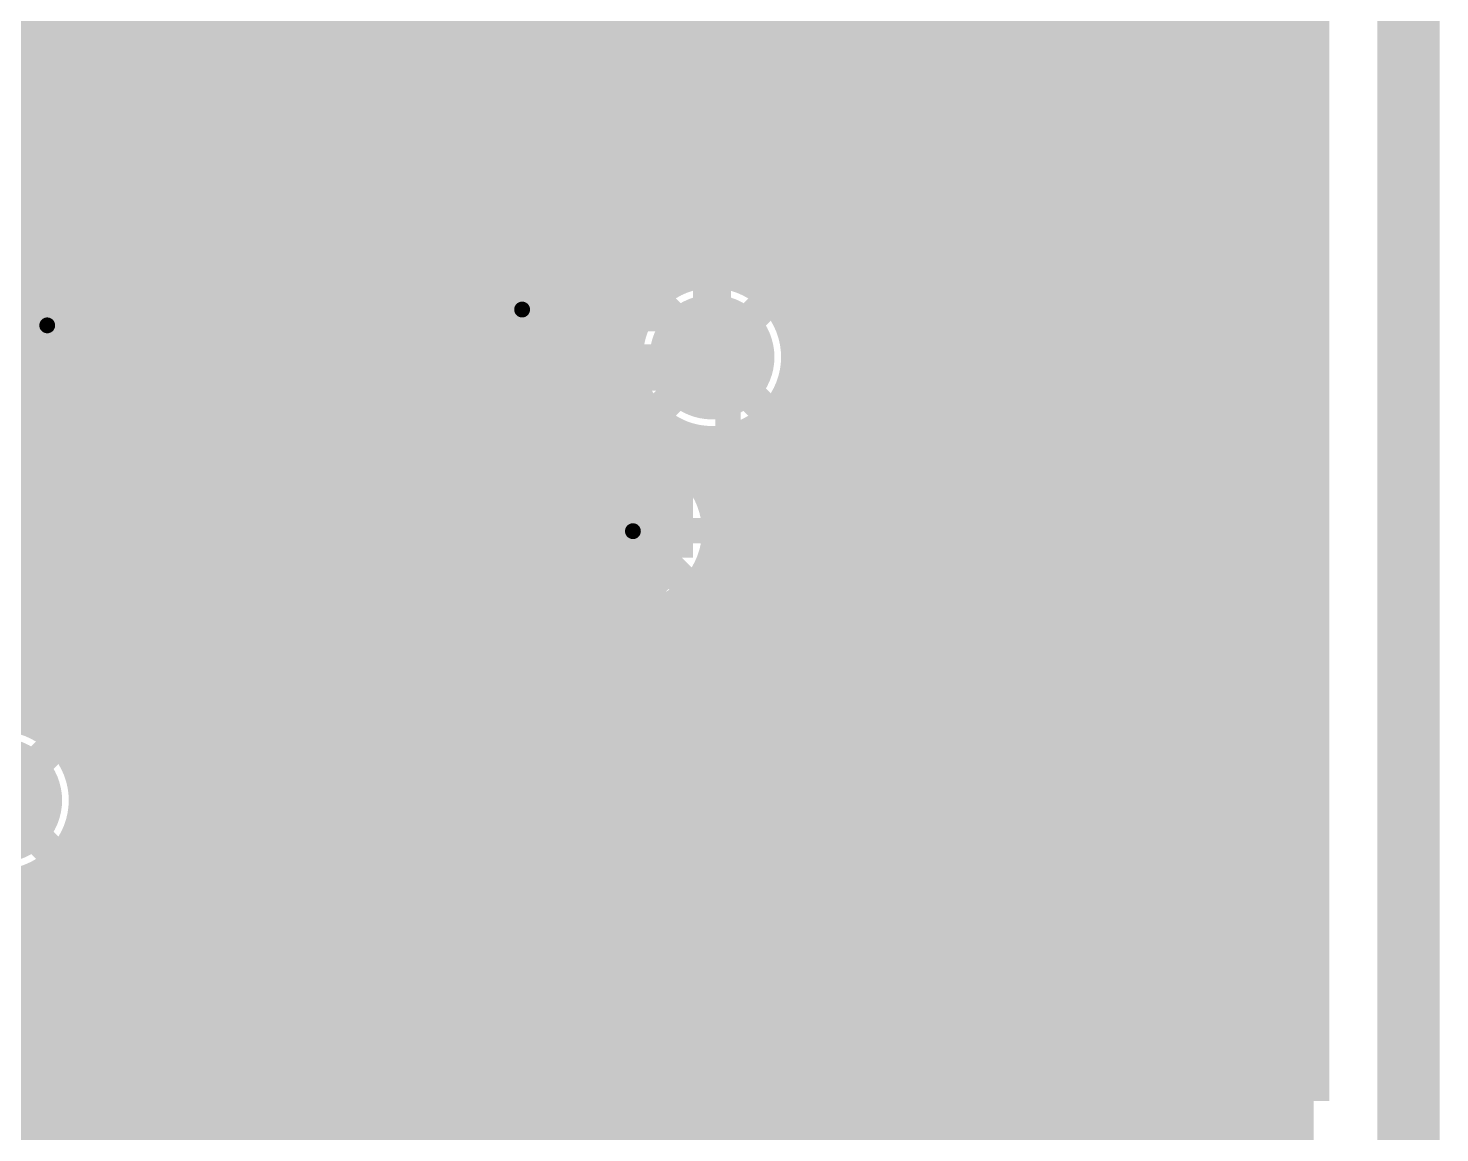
# Model space of a CAD drawing. Extents: x -118 to 4, y -52 to 56.
# Drawn here: x -7.26 to 4.06, y 20.19 to 29.05 of the extents above; entities that cross this region are included whole.
import ezdxf

# ---------------------------------------------------------------- set-up
doc = ezdxf.new("R2010")
doc.units = 0
doc.header["$MEASUREMENT"] = 0
doc.layers.get('0').update_dxf_attribs({"linetype": 'CONTINUOUS'})
for name, color, linetype in [('22-302-0_BOT', 7, 'CONTINUOUS'), ('22-302-0_DRD', 7, 'CONTINUOUS'), ('22-302-0_DRL', 2, 'CONTINUOUS'), ('22-302-0_GND', 1, 'CONTINUOUS'), ('22-302-0_IN1', 3, 'CONTINUOUS'), ('22-302-0_SMT', 10, 'CONTINUOUS'), ('22-302-0_SPT', 9, 'CONTINUOUS'), ('22-302-0_SST', 11, 'CONTINUOUS'), ('22-302-0_TOP', 13, 'CONTINUOUS'), ('THRUHOLE_TAP', 7, 'CONTINUOUS')]:
    doc.layers.add(name, color=color, linetype=linetype)

# ---------------------------------------------------------------- blocks, each defined once
blk = doc.blocks.new('ROUND_50')
at = {"const_width": 0.35052}
blk.add_lwpolyline([(-0.17526, 0, 1), (0.17526, 0, 1)], format="xyb", close=True, dxfattribs=at)
blk = doc.blocks.new('ROUND_107')
at = {"const_width": 0.10033}
blk.add_lwpolyline([(-0.050164, 0, 1), (0.050164, 0, 1)], format="xyb", close=True, dxfattribs=at)
blk = doc.blocks.new('ROUND_92')
at = {"const_width": 0.0635}
blk.add_lwpolyline([(-0.03175, 0, 1), (0.03175, 0, 1)], format="xyb", close=True, dxfattribs=at)
blk = doc.blocks.new('ROUND_93')
at = {"const_width": 0.50038}
blk.add_lwpolyline([(-0.25019, 0, 1), (0.25019, 0, 1)], format="xyb", close=True, dxfattribs=at)
blk = doc.blocks.new('ROUND_58')
at = {"const_width": 0.35052}
blk.add_lwpolyline([(-0.17526, 0, 1), (0.17526, 0, 1)], format="xyb", close=True, dxfattribs=at)
blk = doc.blocks.new('RECTANGLE_2')
blk.add_solid([(0.4826, 0.4064), (0.4826, -0.4064), (-0.4826, 0.4064), (-0.4826, -0.4064)])
blk = doc.blocks.new('RECTANGLE_10')
blk.add_solid([(0.63627, 0.51308), (0.63627, -0.51308), (-0.63627, 0.51308), (-0.63627, -0.51308)])
blk = doc.blocks.new('RECTANGLE_38')
blk.add_solid([(0.44958, 0.65024), (0.44958, -0.65024), (-0.44958, 0.65024), (-0.44958, -0.65024)])
blk = doc.blocks.new('RECTANGLE_39')
blk.add_solid([(0.29972, 0.65024), (0.29972, -0.65024), (-0.29972, 0.65024), (-0.29972, -0.65024)])
blk = doc.blocks.new('ROUND_98')
at = {"const_width": 0.10033}
blk.add_lwpolyline([(-0.050164, 0, 1), (0.050164, 0, 1)], format="xyb", close=True, dxfattribs=at)

msp = doc.modelspace()

# ---------------------------------------------------------------- linework, layer by layer
at = {"layer": '22-302-0_BOT'}
for points, const_width in [([(2.286, 55.118), (2.286, 1.66624)], 0.254), ([(2.5146, 54.8894), (2.5146, 1.29794)], 0.254), ([(2.7432, 54.6608), (2.7432, 0.69342)], 0.254), ([(2.794, 54.61), (2.794, 0.44704)], 0.254), ([(-1.8288, 41.28516), (-1.8288, 27.09418)], 0.254), ([(-2.0574, 41.05656), (-2.0574, 27.03576)], 0.254), ([(-2.286, 40.82796), (-2.286, 26.86812)], 0.254), ([(-0.2286, 40.66032), (-0.2286, 20.955)], 0.254), ([(0, 40.66032), (0, 20.955)], 0.254), ([(0.2286, 40.66032), (0.2286, 20.955)], 0.254), ([(0.4572, 40.66032), (0.4572, 20.955)], 0.254), ([(-2.5146, 40.59936), (-2.5146, 24.34844)], 0.254), ([(-2.7432, 40.37076), (-2.7432, 24.11984)], 0.254), ([(-2.9718, 40.14216), (-2.9718, 23.89124)], 0.254), ([(2.0574, 39.96436), (2.0574, 20.80768)], 0.254), ([(-61.5823, 19.1262), (-60.7441, 18.288), (-60.706, 18.288), (-57.658, 15.24), (-39.878, 15.24), (-38.481, 16.637), (-25.527, 16.637), (-24.13, 18.034), (-18.796, 18.034), (-17.018, 19.812), (-5.842, 19.812), (-1.016, 24.638), (-1.016, 39.751)], 0.2032), ([(-1.6002, 39.40302), (-1.6002, 27.07132)], 0.254), ([(-0.4572, 39.36238), (-0.4572, 20.955)], 0.254), ([(-1.4224, 39.2049), (-1.4224, 26.99512)], 0.254), ([(-0.6096, 39.2049), (-0.6096, 24.638)], 0.254), ([(-1.778, 26.416), (-1.651, 26.289), (-1.651, 24.638), (-5.461, 20.828), (-19.05, 20.828), (-20.955, 22.733), (-20.955, 28.321), (-20.45462, 28.82138), (-20.45462, 30.5181)], 0.2032), ([(0.6858, 30.13202), (0.6858, 20.955)], 0.254), ([(1.8288, 30.09138), (1.8288, 20.9296)], 0.254), ([(0.9144, 29.90088), (0.9144, 20.955)], 0.254), ([(1.6002, 29.88564), (1.6002, 20.955)], 0.254), ([(-3.14198, 29.81198), (-4.0259, 28.92552)], 0.254), ([(1.143, 29.81198), (1.143, 20.955)], 0.254), ([(1.3716, 29.8069), (1.3716, 20.955)], 0.254), ([(-3.2004, 29.75356), (-3.2004, 23.66264)], 0.254), ([(-3.429, 29.52496), (-3.429, 23.43404)], 0.254), ([(-3.6576, 29.29636), (-3.6576, 23.20544)], 0.254), ([(-1.4224, 28.9814), (-3.97256, 28.9814)], 0.254), ([(-3.8862, 29.06776), (-3.8862, 22.97684)], 0.254), ([(2.794, 28.9814), (-0.6096, 28.9814)], 0.254), ([(-1.4224, 28.7528), (-16.7513, 28.7528)], 0.254), ([(-4.318, 28.8036), (-16.129, 28.8036)], 0.254), ([(-7.3152, 28.8036), (-7.3152, 23.51532)], 0.254), ([(-7.0866, 28.8036), (-7.0866, 23.40356)], 0.254), ([(-6.858, 28.8036), (-6.858, 23.1013)], 0.254), ([(-6.6294, 28.8036), (-6.6294, 21.2344)], 0.254), ([(-6.4008, 28.8036), (-6.4008, 21.2344)], 0.254), ([(-6.1722, 28.8036), (-6.1722, 21.2344)], 0.254), ([(-5.9436, 28.8036), (-5.9436, 21.2344)], 0.254), ([(-5.715, 28.8036), (-5.715, 24.3713)], 0.254), ([(-5.4864, 28.8036), (-5.4864, 24.67356)], 0.254), ([(-5.2578, 28.8036), (-5.2578, 24.78532)], 0.254), ([(-5.0292, 28.8036), (-5.0292, 24.80818)], 0.254), ([(-4.8006, 28.8036), (-4.8006, 24.74976)], 0.254), ([(-4.572, 28.8036), (-4.572, 24.58212)], 0.254), ([(-4.3434, 28.8036), (-4.3434, 22.51964)], 0.254), ([(-4.1148, 28.85694), (-4.1148, 22.74824)], 0.254), ([(2.794, 28.7528), (-0.6096, 28.7528)], 0.254), ([(-1.4224, 28.5242), (-16.6624, 28.5242)], 0.254), ([(2.794, 28.5242), (-0.6096, 28.5242)], 0.254), ([(-1.4224, 28.2956), (-16.6624, 28.2956)], 0.254), ([(2.794, 28.2956), (-0.6096, 28.2956)], 0.254), ([(-1.4224, 28.067), (-16.3322, 28.067)], 0.254), ([(2.794, 28.067), (-0.6096, 28.067)], 0.254), ([(-1.4224, 27.8384), (-16.3322, 27.8384)], 0.254), ([(2.794, 27.8384), (-0.6096, 27.8384)], 0.254), ([(-1.4224, 27.6098), (-16.3322, 27.6098)], 0.254), ([(2.794, 27.6098), (-0.6096, 27.6098)], 0.254), ([(-1.4224, 27.3812), (-16.3322, 27.3812)], 0.254), ([(2.794, 27.3812), (-0.6096, 27.3812)], 0.254), ([(-1.4224, 27.1526), (-16.3322, 27.1526)], 0.254), ([(2.794, 27.1526), (-0.6096, 27.1526)], 0.254), ([(-2.23012, 26.924), (-16.3322, 26.924)], 0.254), ([(2.794, 26.924), (-0.6096, 26.924)], 0.254), ([(-2.39776, 26.6954), (-16.3322, 26.6954)], 0.254), ([(2.794, 26.6954), (-0.6096, 26.6954)], 0.254), ([(-2.45618, 26.4668), (-16.6878, 26.4668)], 0.254), ([(2.794, 26.4668), (-0.6096, 26.4668)], 0.254), ([(-2.43332, 26.2382), (-16.6878, 26.2382)], 0.254), ([(2.794, 26.2382), (-0.6096, 26.2382)], 0.254), ([(-2.32156, 26.0096), (-16.4973, 26.0096)], 0.254), ([(-2.286, 25.96388), (-2.286, 24.57704)], 0.254), ([(2.794, 26.0096), (-0.6096, 26.0096)], 0.254), ([(-2.0574, 25.781), (-16.4973, 25.781)], 0.254), ([(-2.0574, 25.79624), (-2.0574, 24.80564)], 0.254), ([(2.794, 25.781), (-0.6096, 25.781)], 0.254), ([(-2.0574, 25.5524), (-16.4973, 25.5524)], 0.254), ([(2.794, 25.5524), (-0.6096, 25.5524)], 0.254), ([(-2.0574, 25.3238), (-16.4973, 25.3238)], 0.254), ([(2.794, 25.3238), (-0.6096, 25.3238)], 0.254), ([(-2.0574, 25.0952), (-16.4973, 25.0952)], 0.254), ([(2.794, 25.0952), (-0.6096, 25.0952)], 0.254), ([(-2.0574, 24.8666), (-16.4973, 24.8666)], 0.254), ([(-2.0574, 24.80564), (-5.62864, 21.2344)], 0.254), ([(2.794, 24.8666), (-0.6096, 24.8666)], 0.254), ([(-5.53212, 24.638), (-8.43788, 24.638)], 0.254), ([(-2.22504, 24.638), (-4.62788, 24.638)], 0.254), ([(2.794, 24.638), (-0.6096, 24.638)], 0.254), ([(-5.69976, 24.4094), (-8.27024, 24.4094)], 0.254), ([(-2.45364, 24.4094), (-4.46024, 24.4094)], 0.254), ([(-0.72898, 24.35098), (-4.12496, 20.955)], 0.254), ([(-0.6858, 24.40178), (-0.6858, 20.955)], 0.254), ([(2.794, 24.4094), (-0.68072, 24.4094)], 0.254), ([(-5.75818, 24.1808), (-8.21182, 24.1808)], 0.254), ([(-2.68224, 24.1808), (-4.40182, 24.1808)], 0.254), ([(-0.9144, 24.16556), (-0.9144, 20.955)], 0.254), ([(2.794, 24.1808), (-0.89916, 24.1808)], 0.254), ([(-5.73532, 23.9522), (-8.23214, 23.9522)], 0.254), ([(-5.715, 23.88616), (-5.715, 21.2344)], 0.254), ([(-2.91084, 23.9522), (-4.42214, 23.9522)], 0.254), ([(-1.143, 23.93696), (-1.143, 20.955)], 0.254), ([(2.794, 23.9522), (-1.12776, 23.9522)], 0.254), ([(-5.62356, 23.7236), (-8.3439, 23.7236)], 0.254), ([(-4.572, 23.67788), (-4.572, 22.29104)], 0.254), ([(-3.13944, 23.7236), (-4.5339, 23.7236)], 0.254), ([(-1.3716, 23.70836), (-1.3716, 20.955)], 0.254), ([(2.794, 23.7236), (-1.35636, 23.7236)], 0.254), ([(-5.4864, 23.5839), (-5.4864, 21.37664)], 0.254), ([(-5.3213, 23.495), (-7.24916, 23.495)], 0.254), ([(-5.2578, 23.47214), (-5.2578, 21.60524)], 0.254), ([(-5.0292, 23.45182), (-5.0292, 21.83384)], 0.254), ([(-3.36804, 23.495), (-4.83616, 23.495)], 0.254), ([(-4.8006, 23.51024), (-4.8006, 22.06244)], 0.254), ([(-1.6002, 23.47976), (-1.6002, 20.955)], 0.254), ([(2.794, 23.495), (-1.58496, 23.495)], 0.254), ([(-3.59664, 23.2664), (-6.9469, 23.2664)], 0.254), ([(-1.8288, 23.25116), (-1.8288, 20.955)], 0.254), ([(2.794, 23.2664), (-1.81356, 23.2664)], 0.254), ([(-3.82524, 23.0378), (-6.83514, 23.0378)], 0.254), ([(-2.0574, 23.02256), (-2.0574, 20.955)], 0.254), ([(2.794, 23.0378), (-2.04216, 23.0378)], 0.254), ([(-4.05384, 22.8092), (-6.81482, 22.8092)], 0.254), ([(-2.286, 22.79396), (-2.286, 20.955)], 0.254), ([(2.794, 22.8092), (-2.27076, 22.8092)], 0.254), ([(-4.28244, 22.5806), (-6.87324, 22.5806)], 0.254), ([(-6.858, 22.61616), (-6.858, 21.2344)], 0.254), ([(-2.5146, 22.56536), (-2.5146, 20.955)], 0.254), ([(2.794, 22.5806), (-2.49936, 22.5806)], 0.254), ([(-7.0866, 22.3139), (-7.0866, 21.2344)], 0.254), ([(-4.51104, 22.352), (-7.04088, 22.352)], 0.254), ([(-2.7432, 22.33676), (-2.7432, 20.955)], 0.254), ([(2.794, 22.352), (-2.72796, 22.352)], 0.254), ([(-7.3152, 22.20214), (-7.3152, 21.2344)], 0.254), ([(-4.73964, 22.1234), (-7.52856, 22.1234)], 0.254), ([(-2.9718, 22.10816), (-2.9718, 20.955)], 0.254), ([(2.794, 22.1234), (-2.95656, 22.1234)], 0.254), ([(-4.96824, 21.8948), (-7.75716, 21.8948)], 0.254), ([(-3.2004, 21.87956), (-3.2004, 20.955)], 0.254), ([(2.794, 21.8948), (-3.18516, 21.8948)], 0.254), ([(-5.19684, 21.6662), (-7.98576, 21.6662)], 0.254), ([(-3.429, 21.65096), (-3.429, 20.955)], 0.254), ([(2.794, 21.6662), (-3.41376, 21.6662)], 0.254), ([(-5.42544, 21.4376), (-8.21436, 21.4376)], 0.254), ([(-3.6576, 21.42236), (-3.6576, 20.955)], 0.254), ([(2.794, 21.4376), (-3.64236, 21.4376)], 0.254), ([(-5.62864, 21.2344), (-8.41756, 21.2344)], 0.254), ([(-3.8862, 21.19376), (-3.8862, 20.955)], 0.254), ([(2.794, 21.209), (-3.87096, 21.209)], 0.254), ([(1.651, 20.955), (-4.12496, 20.955)], 0.254), ([(2.794, 20.9804), (-4.09956, 20.9804)], 0.254), ([(2.794, 20.7518), (2.11582, 20.7518)], 0.254), ([(2.794, 20.5232), (2.25298, 20.5232)], 0.254), ([(-4.4704, 20.32), (-5.40512, 19.38782)], 0.254), ([(-4.4704, 20.32), (-4.4704, 8.001)], 0.254), ([(1.651, 20.32), (-4.4704, 20.32)], 0.254), ([(-4.2418, 20.32), (-4.2418, 8.001)], 0.254), ([(-4.0132, 20.32), (-4.0132, 8.001)], 0.254), ([(-3.7846, 20.32), (-3.7846, 8.001)], 0.254), ([(-3.556, 20.32), (-3.556, 8.001)], 0.254), ([(-3.3274, 20.32), (-3.3274, 8.001)], 0.254), ([(-3.0988, 20.32), (-3.0988, 8.001)], 0.254), ([(-2.8702, 20.32), (-2.8702, 8.001)], 0.254), ([(-2.6416, 20.32), (-2.6416, 8.001)], 0.254), ([(-2.413, 20.32), (-2.413, 8.001)], 0.254), ([(-2.1844, 20.32), (-2.1844, 8.001)], 0.254), ([(-1.9558, 20.32), (-1.9558, 8.001)], 0.254), ([(-1.7272, 20.32), (-1.7272, 8.001)], 0.254), ([(-1.4986, 20.32), (-1.4986, 8.001)], 0.254), ([(-1.27, 20.32), (-1.27, 8.001)], 0.254), ([(-1.0414, 20.32), (-1.0414, 8.001)], 0.254), ([(-0.8128, 20.32), (-0.8128, 8.001)], 0.254), ([(-0.5842, 20.32), (-0.5842, 8.001)], 0.254), ([(-0.3556, 20.32), (-0.3556, 8.001)], 0.254), ([(-0.127, 20.32), (-0.127, 8.001)], 0.254), ([(0.1016, 20.32), (0.1016, 8.001)], 0.254), ([(0.3302, 20.32), (0.3302, 8.001)], 0.254), ([(0.5588, 20.32), (0.5588, 8.001)], 0.254), ([(0.7874, 20.32), (0.7874, 8.001)], 0.254), ([(1.016, 20.32), (1.016, 8.001)], 0.254), ([(1.2446, 20.32), (1.2446, 8.001)], 0.254), ([(1.4732, 20.32), (1.4732, 8.001)], 0.254), ([(1.651, 20.32), (1.651, 8.001)], 0.254), ([(2.286, 20.32), (2.286, 8.001)], 0.254), ([(2.794, 20.2946), (2.286, 20.2946)], 0.254), ([(-4.699, 20.0914), (-4.699, 8.001)], 0.254), ([(1.651, 20.1168), (-4.6736, 20.1168)], 0.254), ([(2.794, 20.066), (2.286, 20.066)], 0.254)]:
    msp.add_lwpolyline(points, dxfattribs=dict(at, const_width=const_width))
at = {"layer": '22-302-0_BOT', "const_width": 0.254}
for points in [[(-4.318, 28.8036, 0.1989124), (-4.03063, 28.92263)], [(-4.318, 28.8036, 0.1989124), (-4.03063, 28.92263)], [(-1.778, 27.09672, 0.4142136), (-2.45872, 26.416)], [(-1.4224, 26.99512, 0.1385453), (-1.778, 27.09558)], [(-2.45872, 26.416, 0.2949485), (-2.0574, 25.79624)], [(-5.08, 24.81072, 0.4142136), (-5.76072, 24.13)], [(-4.39928, 24.13, 0.4142136), (-5.08, 24.81072)], [(-0.72898, 24.35098, 0.1989124), (-0.61009, 24.638)], [(-0.72898, 24.35098, 0.1989124), (-0.61009, 24.638)], [(-5.76072, 24.13, 0.4142136), (-5.08, 23.44928)], [(-5.08, 23.44928, 0.4142136), (-4.39928, 24.13)], [(-6.81228, 22.86, 0.4142136), (-7.493, 23.54072)], [(-7.47014, 22.17928, 0.4044157), (-6.81228, 22.86)], [(2.286, 20.32, 0.4142136), (1.651, 20.955)]]:
    msp.add_lwpolyline(points, format="xyb", dxfattribs=at)
at = {"layer": '22-302-0_DRD'}
for points, const_width in [([(3.81, 49.79162), (3.81, -1.81102), (3.81, 54.1909)], 0.50038), ([(3.81, -1.81102), (3.81, 49.79162)], 0.50038), ([(-2.667, 27.432), (-3.937, 26.162)], 0.254), ([(-2.667, 26.162), (-3.937, 27.432)], 0.254), ([(-2.667, 27.432), (-3.937, 26.162)], 0.254), ([(-2.667, 26.162), (-3.937, 27.432)], 0.254), ([(-6.477, 27.305), (-7.747, 26.035)], 0.254), ([(-6.477, 26.035), (-7.747, 27.305)], 0.254), ([(-6.477, 27.305), (-7.747, 26.035)], 0.254), ([(-6.477, 26.035), (-7.747, 27.305)], 0.254), ([(-1.143, 27.051), (-2.413, 25.781)], 0.254), ([(-1.143, 25.781), (-2.413, 27.051)], 0.254), ([(-1.778, 25.654), (-3.048, 24.384)], 0.254), ([(-1.778, 24.384), (-3.048, 25.654)], 0.254), ([(-4.445, 24.765), (-5.715, 23.495)], 0.254), ([(-4.445, 23.495), (-5.715, 24.765)], 0.254), ([(-6.858, 23.495), (-8.128, 22.225)], 0.254), ([(-6.858, 22.225), (-8.128, 23.495)], 0.254)]:
    msp.add_lwpolyline(points, dxfattribs=dict(at, const_width=const_width))
at = {"layer": '22-302-0_DRL', "const_width": 0.50038}
for points in [[(3.81, 49.79162), (3.81, -1.81102), (3.81, 54.1909)], [(3.81, -1.81102), (3.81, 49.79162)]]:
    msp.add_lwpolyline(points, dxfattribs=at)
at = {"layer": '22-302-0_GND', "const_width": 0.50038}
for points in [[(3.81, 49.79162), (3.81, -1.81102), (3.81, 54.1909)], [(3.81, -1.81102), (3.81, 49.79162)]]:
    msp.add_lwpolyline(points, dxfattribs=at)
at = {"layer": '22-302-0_IN1', "const_width": 0.254}
for points in [[(1.524, 55.372), (2.921, 53.975), (2.921, 4.064), (-3.81, 4.064), (-3.81, -3.048), (-89.154, -3.048)], [(-3.0988, 55.372), (-3.0988, 27.4447)], [(-2.8702, 55.372), (-2.8702, 27.32278)], [(-2.6416, 55.372), (-2.6416, 26.95702)], [(-2.413, 55.372), (-2.413, 26.6573)], [(-2.1844, 55.372), (-2.1844, 26.95956)], [(-1.9558, 55.372), (-1.9558, 27.07132)], [(2.159, 54.737), (2.159, 4.064)], [(-1.7272, 54.61508), (-1.7272, 27.09418)], [(2.3876, 54.5084), (2.3876, 4.064)], [(2.6162, 54.2798), (2.6162, 4.064)], [(2.8448, 54.0512), (2.8448, 4.064)], [(-0.127, 47.64532), (-0.127, 19.71802)], [(0.1016, 47.64532), (0.1016, 19.72056)], [(0.3302, 47.64532), (0.3302, 19.64436)], [(0.5588, 47.64532), (0.5588, 19.43608)], [(-5.842, 44.40428), (-5.842, 19.49704)], [(-5.6134, 44.45), (-5.6134, 10.5537)], [(-3.3274, 44.36364), (-3.3274, 27.47518)], [(-6.0706, 44.1198), (-6.0706, 19.68246)], [(-5.3848, 44.14266), (-5.3848, 10.3251)], [(-3.556, 44.0944), (-3.556, 27.42692)], [(-6.2992, 43.94454), (-6.2992, 19.75104)], [(-5.1562, 43.95978), (-5.1562, 9.88568)], [(-3.7846, 43.9293), (-3.7846, 27.27452)], [(-4.9276, 43.84548), (-4.9276, -3.048)], [(-4.0132, 43.8277), (-4.0132, -3.048)], [(-4.699, 43.77944), (-4.699, -3.048)], [(-4.4704, 43.75404), (-4.4704, -3.048)], [(-4.2418, 43.76928), (-4.2418, -3.048)], [(-6.5278, 40.64508), (-6.5278, 27.01798)], [(-0.3556, 39.58844), (-0.3556, 19.62912)], [(-1.4986, 39.27094), (-1.4986, 27.03576)], [(-0.5842, 39.22522), (-0.5842, 19.39798)], [(-1.27, 39.12108), (-1.27, 26.86812)], [(-1.0414, 39.07028), (-1.0414, 4.064)], [(-0.8128, 39.10076), (-0.8128, 4.064)], [(-6.7564, 36.98494), (-6.7564, 27.24912)], [(-6.985, 36.83508), (-6.985, 27.33802)], [(-7.2136, 36.78428), (-7.2136, 27.34056)], [(1.9304, 30.31744), (1.9304, 4.064)], [(0.7874, 29.99994), (0.7874, 4.064)], [(1.7018, 29.95422), (1.7018, 4.064)], [(1.016, 29.85008), (1.016, 4.064)], [(1.2446, 29.79928), (1.2446, 4.064)], [(1.4732, 29.82976), (1.4732, 4.064)], [(2.921, 28.956), (-22.57298, 28.956)], [(2.921, 28.7274), (-22.5679, 28.7274)], [(2.921, 28.4988), (-22.64664, 28.4988)], [(2.921, 28.2702), (-22.85238, 28.2702)], [(2.921, 28.0416), (-24.63292, 28.0416)], [(2.921, 27.813), (-24.59228, 27.813)], [(2.921, 27.5844), (-24.63292, 27.5844)], [(-3.68808, 27.3558), (-24.77008, 27.3558)], [(2.921, 27.3558), (-2.91338, 27.3558)], [(-3.89636, 27.1272), (-6.60908, 27.1272)], [(2.921, 27.1272), (-2.70764, 27.1272)], [(-3.97256, 26.8986), (-6.47192, 26.8986)], [(-2.25552, 26.8986), (-2.6289, 26.8986)], [(2.921, 26.8986), (-1.29794, 26.8986)], [(-3.97002, 26.67), (-6.43128, 26.67)], [(-2.6416, 26.63444), (-2.6416, 25.65908)], [(-2.40792, 26.67), (-2.63398, 26.67)], [(2.921, 26.67), (-1.14808, 26.67)], [(-3.88112, 26.4414), (-6.47192, 26.4414)], [(-2.45618, 26.4414), (-2.72288, 26.4414)], [(2.921, 26.4414), (-1.09728, 26.4414)], [(-6.5278, 26.32202), (-6.5278, 19.7358)], [(-3.7846, 26.31694), (-3.7846, 4.064)], [(-2.8702, 26.27122), (-2.8702, 25.52192)], [(-3.64998, 26.2128), (-6.60908, 26.2128)], [(-3.556, 26.16708), (-3.556, 4.064)], [(-3.0988, 26.14676), (-3.0988, 19.43608)], [(-2.4257, 26.2128), (-2.95402, 26.2128)], [(-2.413, 26.17216), (-2.413, 25.69972)], [(2.921, 26.2128), (-1.12776, 26.2128)], [(-6.7564, 26.09088), (-6.7564, 19.63674)], [(-3.3274, 26.11628), (-3.3274, 4.064)], [(-2.30378, 25.9842), (-39.96182, 25.9842)], [(-7.2136, 25.9969), (-7.2136, 23.47976)], [(-6.985, 26.00198), (-6.985, 23.31212)], [(-1.27, 25.96388), (-1.27, 4.064)], [(2.921, 25.9842), (-1.25222, 25.9842)], [(-2.1844, 25.8699), (-2.1844, 25.65908)], [(-1.93802, 25.7556), (-40.02024, 25.7556)], [(-1.9558, 25.75814), (-1.9558, 25.52192)], [(-1.7272, 25.73782), (-1.7272, 4.064)], [(2.921, 25.7556), (-1.61544, 25.7556)], [(-1.4986, 25.79624), (-1.4986, 4.064)], [(-2.86512, 25.527), (-30.8102, 25.527)], [(2.921, 25.527), (-1.96088, 25.527)], [(-3.03276, 25.2984), (-30.2895, 25.2984)], [(2.921, 25.2984), (-1.79324, 25.2984)], [(-3.09118, 25.0698), (-30.0355, 25.0698)], [(2.921, 25.0698), (-1.73482, 25.0698)], [(-3.06832, 24.8412), (-29.87294, 24.8412)], [(2.921, 24.8412), (-1.75514, 24.8412)], [(-2.95656, 24.6126), (-10.06094, 24.6126)], [(2.921, 24.6126), (-1.8669, 24.6126)], [(-2.8702, 24.51608), (-2.8702, 19.64436)], [(-1.9558, 24.51608), (-1.9558, 19.39798)], [(-2.6543, 24.384), (-9.91108, 24.384)], [(-2.6416, 24.37892), (-2.6416, 19.72056)], [(-2.413, 24.33828), (-2.413, 19.71802)], [(-2.1844, 24.37892), (-2.1844, 19.62912)], [(2.921, 24.384), (-2.16916, 24.384)], [(2.921, 24.1554), (-9.86028, 24.1554)], [(2.921, 23.9268), (-9.89076, 23.9268)], [(2.921, 23.6982), (-10.01522, 23.6982)], [(2.921, 23.4696), (-7.19074, 23.4696)], [(2.921, 23.241), (-6.92912, 23.241)], [(2.921, 23.0124), (-6.83006, 23.0124)], [(2.921, 22.7838), (-6.81736, 22.7838)], [(2.921, 22.5552), (-6.88594, 22.5552)], [(2.921, 22.3266), (-7.07136, 22.3266)], [(-6.985, 22.40788), (-6.985, 19.37258)], [(-7.2136, 22.24024), (-7.2136, 10.5791)], [(2.921, 22.098), (-25.79116, 22.098)], [(2.921, 21.8694), (-21.68144, 21.8694)], [(2.921, 21.6408), (-21.31822, 21.6408)], [(2.921, 21.4122), (-21.19376, 21.4122)], [(2.921, 21.1836), (-21.16328, 21.1836)], [(2.921, 20.955), (-21.21408, 20.955)], [(2.921, 20.7264), (-21.36394, 20.7264)], [(2.921, 20.4978), (-27.29738, 20.4978)], [(2.921, 20.2692), (-27.09164, 20.2692)]]:
    msp.add_lwpolyline(points, dxfattribs=at)
for points in [[(-3.302, 27.47772, 0.4142136), (-3.98272, 26.797)], [(-3.302, 27.47772, 0.4142136), (-3.98272, 26.797)], [(-2.62128, 26.797, 0.4142136), (-3.302, 27.47772)], [(-2.62128, 26.797, 0.4142136), (-3.302, 27.47772)], [(-7.112, 27.35072, 0.4142136), (-7.79272, 26.67)], [(-7.112, 27.35072, 0.4142136), (-7.79272, 26.67)], [(-6.43128, 26.67, 0.4142136), (-7.112, 27.35072)], [(-6.43128, 26.67, 0.4142136), (-7.112, 27.35072)], [(-1.778, 27.09672, 0.4142136), (-2.45872, 26.416)], [(-1.09728, 26.416, 0.4142136), (-1.778, 27.09672)], [(-3.98272, 26.797, 0.4142136), (-3.302, 26.11628)], [(-3.98272, 26.797, 0.4142136), (-3.302, 26.11628)], [(-3.302, 26.11628, 0.4142136), (-2.62128, 26.797)], [(-3.302, 26.11628, 0.4142136), (-2.62128, 26.797)], [(-7.79272, 26.67, 0.4142136), (-7.112, 25.98928)], [(-7.79272, 26.67, 0.4142136), (-7.112, 25.98928)], [(-7.112, 25.98928, 0.4142136), (-6.43128, 26.67)], [(-7.112, 25.98928, 0.4142136), (-6.43128, 26.67)], [(-2.45872, 26.416, 0.4142136), (-1.778, 25.73528)], [(-1.778, 25.73528, 0.4142136), (-1.09728, 26.416)], [(-2.413, 25.69972, 0.4142136), (-3.09372, 25.019)], [(-1.73228, 25.019, 0.4142136), (-2.413, 25.69972)], [(-3.09372, 25.019, 0.4142136), (-2.413, 24.33828)], [(-2.413, 24.33828, 0.4142136), (-1.73228, 25.019)], [(-6.81228, 22.86, 0.4142136), (-7.493, 23.54072)], [(-7.493, 22.17928, 0.4142136), (-6.81228, 22.86)]]:
    msp.add_lwpolyline(points, format="xyb", dxfattribs=at)
at = {"layer": '22-302-0_SST', "const_width": 0.1524}
for points in [[(-3.81, 26.797), (-5.08, 26.797), (-5.334, 27.051), (-5.334, 30.353), (-3.556, 30.353), (-3.556, 27.051), (-3.81, 26.797)], [(-5.5245, 27.1145), (-5.5245, 30.0355), (-7.1628, 30.0355), (-7.1628, 27.1145), (-5.5245, 27.1145)], [(-1.7145, 27.1145), (-1.7145, 30.0355), (-3.3528, 30.0355), (-3.3528, 27.1145), (-1.7145, 27.1145)], [(0.4445, 30.0355), (0.4445, 27.1145), (2.0828, 27.1145), (2.0828, 30.0355), (0.4445, 30.0355)], [(-3.556, 28.321), (-5.334, 28.321)], [(-6.34238, 26.65984), (-6.34238, 26.30424), (-6.51256, 26.24582), (-6.6802, 26.24582), (-6.85038, 26.30424), (-6.85038, 26.65984), (-6.6802, 26.71826), (-6.51256, 26.71826), (-5.83438, 26.48204)], [(-2.50444, 26.28138), (-2.50444, 26.63698), (-2.33426, 26.69794), (-2.16662, 26.69794), (-1.99644, 26.63698), (-1.99644, 26.28138), (-2.16662, 26.22296), (-2.33426, 26.22296), (-3.01244, 26.45918)], [(-6.85038, 25.88006), (-6.00456, 25.88006), (-5.83438, 25.82164), (-5.83438, 25.46604), (-6.00456, 25.40762), (-6.85038, 25.40762)], [(-3.01244, 25.85974), (-2.16662, 25.85974), (-1.99644, 25.79878), (-1.99644, 25.44318), (-2.16662, 25.38476), (-3.01244, 25.38476)], [(-9.65454, 20.42668), (-9.65454, 24.4221), (-6.85546, 24.4221), (-6.85546, 20.0279), (-9.25322, 20.0279), (-9.65454, 20.42668)], [(-5.84454, 20.42668), (-5.84454, 24.4221), (-3.04546, 24.4221), (-3.04546, 20.0279), (-5.44322, 20.0279), (-5.84454, 20.42668)], [(1.90246, 23.92934), (1.80086, 24.03094), (-2.09804, 24.03094), (-2.09804, 20.42668), (2.09804, 20.42668), (2.09804, 23.7236), (1.90246, 23.92934)], [(-1.99898, 23.42388), (2.09804, 23.42388)], [(1.54686, 23.1521), (1.54686, 22.82698)], [(1.68402, 23.15972), (1.68402, 22.81936)], [(1.79578, 23.04796), (1.45542, 23.04796)], [(1.78816, 22.9108), (1.46304, 22.9108)]]:
    msp.add_lwpolyline(points, dxfattribs=at)
for points in [[(1.6256, 23.16988, 0.4142136), (1.44526, 22.98954)], [(1.80594, 22.98954, 0.4142136), (1.6256, 23.16988)], [(1.44526, 22.98954, 0.4142136), (1.6256, 22.8092)], [(1.6256, 22.8092, 0.4142136), (1.80594, 22.98954)]]:
    msp.add_lwpolyline(points, format="xyb", dxfattribs=at)
at = {"layer": '22-302-0_TOP'}
for points, const_width in [([(1.524, 55.499), (3.048, 53.975), (3.048, 20.447)], 0.254), ([(2.286, 54.737), (2.286, 20.447)], 0.254), ([(2.5146, 54.5084), (2.5146, 20.447)], 0.254), ([(2.7432, 54.2798), (2.7432, 20.447)], 0.254), ([(2.9718, 54.0512), (2.9718, 20.447)], 0.254), ([(-5.4864, 39.27348), (-5.4864, 29.05252)], 0.254), ([(-1.6002, 39.27348), (-1.6002, 29.05252)], 0.254), ([(-1.3716, 39.116), (-1.3716, 29.05252)], 0.254), ([(-1.143, 39.03472), (-1.143, 29.05252)], 0.254), ([(-0.9144, 39.03218), (-0.9144, 29.05252)], 0.254), ([(-5.45846, 30.48), (-5.45846, 29.05252)], 0.254), ([(-5.49148, 30.06852), (-5.49148, 29.05252)], 0.254), ([(-1.68148, 30.06852), (-1.68148, 29.05252)], 0.254), ([(2.12852, 30.06852), (2.12852, 28.64612)], 0.254), ([(-0.33782, 29.54782), (-0.83312, 29.05252)], 0.254), ([(-23.241, 28.829), (-18.542, 28.829), (-18.288, 28.575), (-0.635, 28.575), (0, 29.21), (1.1938, 29.21), (1.27, 29.2862)], 0.2032), ([(-5.45846, 29.1338), (-5.49148, 29.1338)], 0.254), ([(-0.75184, 29.1338), (-1.68148, 29.1338)], 0.254), ([(3.048, 29.1338), (2.12852, 29.1338)], 0.254), ([(-5.45846, 29.05252), (-5.49148, 29.05252)], 0.254), ([(-0.83312, 29.05252), (-1.68148, 29.05252)], 0.254), ([(3.048, 28.9052), (2.12852, 28.9052)], 0.254), ([(0.19812, 28.73248), (-0.29464, 28.23972)], 0.254), ([(0.41148, 28.6766), (0.14224, 28.6766)], 0.254), ([(0.41148, 28.73248), (0.19812, 28.73248)], 0.254), ([(0.2286, 28.73248), (0.2286, 20.447)], 0.254), ([(0.41148, 28.73248), (0.41148, 28.64612)], 0.254), ([(0.41148, 28.64612), (0.41148, 28.50388)], 0.254), ([(3.048, 28.6766), (2.12852, 28.6766)], 0.254), ([(2.12852, 28.64612), (2.12852, 28.50388)], 0.254), ([(0, 28.53436), (0, 20.447)], 0.254), ([(0.41148, 28.448), (-0.08636, 28.448)], 0.254), ([(0.41148, 28.50388), (0.41148, 27.08148)], 0.254), ([(2.12852, 28.50388), (2.12852, 27.08148)], 0.254), ([(3.048, 28.448), (2.12852, 28.448)], 0.254), ([(-0.2286, 28.30576), (-0.2286, 20.447)], 0.254), ([(0.41148, 28.2194), (-0.31496, 28.2194)], 0.254), ([(3.048, 28.2194), (2.12852, 28.2194)], 0.254), ([(-5.45846, 28.09748), (-5.49148, 28.09748)], 0.254), ([(-5.49148, 28.09748), (-5.49148, 27.08148)], 0.254), ([(-5.4864, 28.09748), (-5.4864, 26.40076)], 0.254), ([(-5.45846, 28.09748), (-5.45846, 26.67)], 0.254), ([(-1.68148, 28.09748), (-1.68148, 27.75204)], 0.254), ([(-0.635, 28.09748), (-1.68148, 28.09748)], 0.254), ([(-1.6002, 28.09748), (-1.6002, 27.67076)], 0.254), ([(-1.3716, 28.09748), (-1.3716, 27.43962)], 0.254), ([(-1.143, 28.09748), (-1.143, 26.76906)], 0.254), ([(-0.9144, 28.09748), (-0.9144, 26.05024)], 0.254), ([(-0.6858, 28.09748), (-0.6858, 26.05024)], 0.254), ([(-0.4572, 28.1305), (-0.4572, 20.447)], 0.254), ([(-5.45846, 27.9908), (-5.49148, 27.9908)], 0.254), ([(0.41148, 27.9908), (-1.68148, 27.9908)], 0.254), ([(3.048, 27.9908), (2.12852, 27.9908)], 0.254), ([(-7.62, 25.3746), (-7.62, 25.4), (-6.858, 25.4), (-6.35, 25.908), (-6.35, 27.8638)], 0.3048), ([(-2.54, 27.8638), (-1.778, 27.1018), (-1.778, 26.416)], 0.3048), ([(-2.54, 27.8638), (-1.778, 27.1018), (-1.778, 26.416)], 0.3048), ([(1.27, 27.8638), (1.27, 25.02408)], 0.3048), ([(-5.45846, 27.7622), (-5.49148, 27.7622)], 0.254), ([(0.41148, 27.7622), (-1.68148, 27.7622)], 0.254), ([(-1.68148, 27.75204), (-1.40462, 27.47518)], 0.254), ([(-1.68148, 27.75204), (-1.40462, 27.47518)], 0.254), ([(3.048, 27.7622), (2.12852, 27.7622)], 0.254), ([(-7.112, 26.67), (-7.239, 26.67), (-8.128, 27.559), (-8.255, 27.559), (-8.128, 27.559), (-7.239, 26.67), (-7.112, 26.67)], 0.2032), ([(-5.45846, 27.5336), (-5.49148, 27.5336)], 0.254), ([(-3.302, 26.797), (-4.064, 27.559), (-4.445, 27.559), (-4.064, 27.559), (-3.302, 26.797)], 0.2032), ([(0.41148, 27.5336), (-1.4605, 27.5336)], 0.254), ([(3.048, 27.5336), (2.12852, 27.5336)], 0.254), ([(-5.45846, 27.305), (-5.49148, 27.305)], 0.254), ([(0.41148, 27.305), (-1.28778, 27.305)], 0.254), ([(3.048, 27.305), (2.12852, 27.305)], 0.254), ([(-5.49148, 27.08148), (-5.82168, 27.08148)], 0.254), ([(-5.82168, 27.08148), (-5.82168, 26.40076)], 0.254), ([(-5.45846, 27.0764), (-5.82168, 27.0764)], 0.254), ([(-5.715, 27.08148), (-5.715, 26.40076)], 0.254), ([(-1.24968, 27.1018), (-1.24968, 26.91384)], 0.254), ([(0.74168, 27.0764), (-1.24968, 27.0764)], 0.254), ([(0.74168, 27.08148), (0.41148, 27.08148)], 0.254), ([(0.4572, 27.08148), (0.4572, 20.447)], 0.254), ([(0.6858, 27.08148), (0.6858, 26.05024)], 0.254), ([(0.74168, 27.08148), (0.74168, 26.05024)], 0.254), ([(1.79832, 27.08148), (1.79832, 26.05024)], 0.254), ([(2.12852, 27.08148), (1.79832, 27.08148)], 0.254), ([(3.048, 27.0764), (1.79832, 27.0764)], 0.254), ([(1.8288, 27.08148), (1.8288, 26.05024)], 0.254), ([(2.0574, 27.08148), (2.0574, 20.447)], 0.254), ([(-5.45846, 26.8478), (-5.82168, 26.8478)], 0.254), ([(0.74168, 26.8478), (-1.1938, 26.8478)], 0.254), ([(3.048, 26.8478), (1.79832, 26.8478)], 0.254), ([(-4.00558, 26.6192), (-5.82168, 26.6192)], 0.254), ([(-4.01574, 26.67), (-5.45846, 26.67)], 0.254), ([(-5.2578, 26.67), (-5.2578, 26.40076)], 0.254), ([(-5.0292, 26.67), (-5.0292, 26.40076)], 0.254), ([(-4.8006, 26.67), (-4.8006, 26.40076)], 0.254), ([(-4.572, 26.67), (-4.572, 26.40076)], 0.254), ([(-4.3434, 26.67), (-4.3434, 26.40076)], 0.254), ([(-4.1148, 26.67), (-4.1148, 26.40076)], 0.254), ([(0.74168, 26.6192), (-1.0795, 26.6192)], 0.254), ([(3.048, 26.6192), (1.79832, 26.6192)], 0.254), ([(-4.6355, 26.40076), (-5.82168, 26.40076)], 0.254), ([(-3.90398, 26.3906), (-5.82168, 26.3906)], 0.254), ([(-5.08, 26.40076), (-5.08, 25.3746)], 0.254), ([(-4.2545, 26.40076), (-4.6355, 26.40076)], 0.254), ([(-3.9116, 26.40076), (-4.2545, 26.40076)], 0.254), ([(-1.778, 26.416), (-2.286, 26.416), (-3.302, 25.4), (-3.7846, 25.4), (-3.81, 25.3746)], 0.2032), ([(0.74168, 26.3906), (-1.05156, 26.3906)], 0.254), ([(3.048, 26.3906), (1.79832, 26.3906)], 0.254), ([(0.74168, 26.162), (-1.09728, 26.162)], 0.254), ([(3.048, 26.162), (1.79832, 26.162)], 0.254), ([(-0.59436, 26.05024), (-1.15062, 26.05024)], 0.254), ([(-0.59436, 26.05024), (-0.59436, 23.99792)], 0.254), ([(0.59436, 26.05024), (0.59436, 23.99792)], 0.254), ([(0.74168, 26.05024), (0.59436, 26.05024)], 0.254), ([(1.94564, 26.05024), (1.79832, 26.05024)], 0.254), ([(1.94564, 26.05024), (1.94564, 23.99792)], 0.254), ([(0.59436, 25.9334), (-0.59436, 25.9334)], 0.254), ([(3.048, 25.9334), (1.94564, 25.9334)], 0.254), ([(0.59436, 25.7048), (-0.59436, 25.7048)], 0.254), ([(3.048, 25.7048), (1.94564, 25.7048)], 0.254), ([(-5.9055, 25.61844), (-5.9055, 24.34844)], 0.254), ([(-5.97662, 25.53462), (-6.48208, 25.02662)], 0.254), ([(-5.9055, 25.4762), (-6.0325, 25.4762)], 0.254), ([(-5.9436, 25.56764), (-5.9436, 20.447)], 0.254), ([(0.59436, 25.4762), (-0.59436, 25.4762)], 0.254), ([(3.048, 25.4762), (1.94564, 25.4762)], 0.254), ([(-5.9055, 25.3746), (-5.08, 25.3746)], 0.254), ([(-5.08, 24.34844), (-5.08, 25.3746)], 0.254), ([(-5.9055, 25.2476), (-6.2611, 25.2476)], 0.254), ([(-6.1722, 25.3365), (-6.1722, 20.447)], 0.254), ([(-5.08, 25.3746), (-5.08, 24.13)], 0.2032), ([(0.59436, 25.2476), (-0.59436, 25.2476)], 0.254), ([(3.048, 25.2476), (1.94564, 25.2476)], 0.254), ([(-5.9055, 25.019), (-6.4897, 25.019)], 0.254), ([(-6.4008, 25.1079), (-6.4008, 20.447)], 0.254), ([(0.59436, 25.019), (-0.59436, 25.019)], 0.254), ([(3.048, 25.019), (1.94564, 25.019)], 0.254), ([(-6.6294, 24.92248), (-6.6294, 20.447)], 0.254), ([(-1.27, 25.02408), (-2.40792, 25.02408), (-2.413, 25.019)], 0.2032), ([(-6.7945, 24.87422), (-6.7945, 24.34844)], 0.254), ([(-5.9055, 24.7904), (-6.7945, 24.7904)], 0.254), ([(0.59436, 24.7904), (-0.59436, 24.7904)], 0.254), ([(3.048, 24.7904), (1.94564, 24.7904)], 0.254), ([(-5.9055, 24.5618), (-6.7945, 24.5618)], 0.254), ([(-2.9845, 24.56942), (-2.9845, 24.34844)], 0.254), ([(0.59436, 24.5618), (-0.59436, 24.5618)], 0.254), ([(3.048, 24.5618), (1.94564, 24.5618)], 0.254), ([(-2.9718, 24.55418), (-2.9718, 20.447)], 0.254), ([(-1.94564, 24.46274), (-1.94564, 23.99792)], 0.254), ([(-6.7945, 24.34844), (-7.01548, 24.34844)], 0.254), ([(-7.01548, 24.34844), (-7.01548, 23.4061)], 0.254), ([(-6.858, 24.34844), (-6.858, 23.21306)], 0.254), ([(-4.6355, 24.34844), (-5.9055, 24.34844)], 0.254), ([(-5.715, 24.34844), (-5.715, 20.447)], 0.254), ([(-5.4864, 24.34844), (-5.4864, 20.447)], 0.254), ([(-5.2578, 24.34844), (-5.2578, 20.447)], 0.254), ([(-5.0292, 24.34844), (-5.0292, 20.447)], 0.254), ([(-4.8006, 24.34844), (-4.8006, 20.447)], 0.254), ([(-4.2545, 24.34844), (-4.6355, 24.34844)], 0.254), ([(-4.572, 24.34844), (-4.572, 20.447)], 0.254), ([(-4.3434, 24.34844), (-4.3434, 20.447)], 0.254), ([(-2.9845, 24.34844), (-4.2545, 24.34844)], 0.254), ([(-4.1148, 24.34844), (-4.1148, 20.447)], 0.254), ([(-3.8862, 24.34844), (-3.8862, 20.447)], 0.254), ([(-3.6576, 24.34844), (-3.6576, 20.447)], 0.254), ([(-3.429, 24.34844), (-3.429, 20.447)], 0.254), ([(-3.2004, 24.34844), (-3.2004, 20.447)], 0.254), ([(-2.7432, 24.3713), (-2.7432, 20.447)], 0.254), ([(-2.0574, 24.384), (-2.0574, 20.447)], 0.254), ([(-2.65176, 24.3332), (-7.01548, 24.3332)], 0.254), ([(-2.5146, 24.30018), (-2.5146, 20.447)], 0.254), ([(-2.286, 24.30272), (-2.286, 20.447)], 0.254), ([(-1.94564, 24.3332), (-2.17424, 24.3332)], 0.254), ([(0.59436, 24.3332), (-0.59436, 24.3332)], 0.254), ([(3.048, 24.3332), (1.94564, 24.3332)], 0.254), ([(-1.94564, 24.1046), (-7.01548, 24.1046)], 0.254), ([(-0.59436, 23.99792), (-1.94564, 23.99792)], 0.254), ([(-1.8288, 23.99792), (-1.8288, 20.45208)], 0.254), ([(-1.6002, 23.99792), (-1.6002, 20.45208)], 0.254), ([(-1.3716, 23.99792), (-1.3716, 20.45208)], 0.254), ([(-1.143, 23.99792), (-1.143, 20.45208)], 0.254), ([(-0.9144, 23.99792), (-0.9144, 20.45208)], 0.254), ([(-0.6858, 23.99792), (-0.6858, 20.45208)], 0.254), ([(0.59436, 24.1046), (-0.59436, 24.1046)], 0.254), ([(1.94564, 23.99792), (0.59436, 23.99792)], 0.254), ([(0.6858, 23.99792), (0.6858, 20.45208)], 0.254), ([(0.9144, 23.99792), (0.9144, 20.45208)], 0.254), ([(1.143, 23.99792), (1.143, 20.45208)], 0.254), ([(1.3716, 23.99792), (1.3716, 20.45208)], 0.254), ([(1.6002, 23.99792), (1.6002, 20.45208)], 0.254), ([(1.8288, 23.99792), (1.8288, 20.45208)], 0.254), ([(3.048, 24.1046), (1.94564, 24.1046)], 0.254), ([(3.048, 23.876), (-7.01548, 23.876)], 0.254), ([(3.048, 23.6474), (-7.01548, 23.6474)], 0.254), ([(3.048, 23.4188), (-7.01548, 23.4188)], 0.254), ([(3.048, 23.1902), (-6.8453, 23.1902)], 0.254), ([(3.048, 22.9616), (-6.77418, 22.9616)], 0.254), ([(3.048, 22.733), (-6.77672, 22.733)], 0.254), ([(-6.858, 22.50694), (-6.858, 20.447)], 0.254), ([(3.048, 22.5044), (-6.858, 22.5044)], 0.254), ([(-7.0866, 22.25802), (-7.0866, 20.447)], 0.254), ([(3.048, 22.2758), (-7.0612, 22.2758)], 0.254), ([(-7.3152, 22.15642), (-7.3152, 20.447)], 0.254), ([(3.048, 22.0472), (-19.05762, 22.0472)], 0.254), ([(3.048, 21.8186), (-19.20748, 21.8186)], 0.254), ([(3.048, 21.59), (-19.20748, 21.59)], 0.254), ([(3.048, 21.3614), (-19.20748, 21.3614)], 0.254), ([(3.048, 21.1328), (-19.20748, 21.1328)], 0.254), ([(3.048, 20.9042), (-19.2405, 20.9042)], 0.254), ([(3.048, 20.6756), (-19.41576, 20.6756)], 0.254), ([(3.048, 20.447), (-19.64436, 20.447)], 0.254)]:
    msp.add_lwpolyline(points, dxfattribs=dict(at, const_width=const_width))
at = {"layer": '22-302-0_TOP', "const_width": 0.254}
for points in [[(-0.635, 28.09748, 0.1989124), (-0.29734, 28.23734)], [(-1.24968, 27.1018, 0.1989117), (-1.40442, 27.47538)], [(-1.05156, 26.416, 0.1912057), (-1.2493, 26.91419)], [(-4.01574, 26.67, 0.1004067), (-3.90983, 26.40191)], [(-4.01574, 26.67, 0.1004067), (-3.90983, 26.40191)], [(-1.15062, 26.05024, 0.1327269), (-1.05179, 26.416)], [(-5.97662, 25.53462, 0.052052), (-5.90756, 25.61978)], [(-5.97662, 25.53462, 0.052052), (-5.90756, 25.61978)], [(-6.7945, 24.87422, 0.1678521), (-6.48351, 25.02551)], [(-6.7945, 24.87422, 0.1678521), (-6.48351, 25.02551)], [(-2.9845, 24.56942, 0.2299908), (-2.413, 24.29186)], [(-2.413, 24.29256, 0.1764909), (-1.9457, 24.46281)], [(-6.76656, 22.86, 0.2163577), (-7.01481, 23.40686)], [(-7.493, 22.13356, 0.4142136), (-6.76656, 22.86)]]:
    msp.add_lwpolyline(points, format="xyb", dxfattribs=at)

# ---------------------------------------------------------------- block references
at = {"layer": '22-302-0_BOT'}
for p in [(-3.302, 26.797), (-7.112, 26.67), (-1.778, 26.416), (-2.413, 25.019), (-5.08, 24.13), (-7.493, 22.86)]:
    msp.add_blockref('ROUND_50', p, dxfattribs=at)
at = {"layer": '22-302-0_DRL'}
for p in [(-3.302, 26.797), (-7.112, 26.67), (-1.778, 26.416), (-2.413, 25.019), (-5.08, 24.13)]:
    msp.add_blockref('ROUND_107', p, dxfattribs=at)
at = {"layer": '22-302-0_GND'}
for name, p in [('ROUND_92', (-3.302, 26.797)), ('ROUND_93', (-1.778, 26.416)), ('ROUND_92', (-7.112, 26.67)), ('ROUND_92', (-2.413, 25.019)), ('ROUND_93', (-5.08, 24.13)), ('ROUND_93', (-7.493, 22.86))]:
    msp.add_blockref(name, p, dxfattribs=at)
at = {"layer": '22-302-0_IN1'}
for name, p in [('ROUND_58', (-3.302, 26.797)), ('ROUND_58', (-7.112, 26.67)), ('ROUND_58', (-1.778, 26.416)), ('ROUND_58', (-2.413, 25.019)), ('ROUND_50', (-5.08, 24.13)), ('ROUND_58', (-7.493, 22.86))]:
    msp.add_blockref(name, p, dxfattribs=at)
at = {"layer": '22-302-0_SMT'}
for name, p in [('RECTANGLE_2', (-6.35, 29.2862)), ('RECTANGLE_2', (-2.54, 29.2862)), ('RECTANGLE_2', (1.27, 29.2862)), ('RECTANGLE_2', (-6.35, 27.8638)), ('RECTANGLE_2', (-2.54, 27.8638)), ('RECTANGLE_2', (1.27, 27.8638)), ('RECTANGLE_10', (-4.445, 27.559)), ('RECTANGLE_38', (-7.62, 25.3746)), ('RECTANGLE_38', (-5.08, 25.3746)), ('RECTANGLE_38', (-3.81, 25.3746)), ('RECTANGLE_39', (-1.27, 25.02408)), ('RECTANGLE_39', (1.27, 25.02408))]:
    msp.add_blockref(name, p, dxfattribs=at)
at = {"layer": '22-302-0_SPT'}
for name, p in [('RECTANGLE_2', (-6.35, 29.2862)), ('RECTANGLE_2', (-2.54, 29.2862)), ('RECTANGLE_2', (1.27, 29.2862)), ('RECTANGLE_2', (-6.35, 27.8638)), ('RECTANGLE_2', (-2.54, 27.8638)), ('RECTANGLE_2', (1.27, 27.8638)), ('RECTANGLE_10', (-4.445, 27.559)), ('RECTANGLE_38', (-7.62, 25.3746)), ('RECTANGLE_38', (-5.08, 25.3746)), ('RECTANGLE_38', (-3.81, 25.3746)), ('RECTANGLE_39', (-1.27, 25.02408)), ('RECTANGLE_39', (1.27, 25.02408))]:
    msp.add_blockref(name, p, dxfattribs=at)
at = {"layer": '22-302-0_TOP'}
for name, p in [('RECTANGLE_2', (-6.35, 29.2862)), ('RECTANGLE_2', (-2.54, 29.2862)), ('RECTANGLE_2', (1.27, 29.2862)), ('RECTANGLE_2', (-6.35, 27.8638)), ('RECTANGLE_2', (-2.54, 27.8638)), ('RECTANGLE_2', (1.27, 27.8638)), ('RECTANGLE_10', (-4.445, 27.559)), ('ROUND_50', (-3.302, 26.797)), ('ROUND_50', (-7.112, 26.67)), ('ROUND_50', (-1.778, 26.416)), ('RECTANGLE_38', (-7.62, 25.3746)), ('RECTANGLE_38', (-5.08, 25.3746)), ('RECTANGLE_38', (-3.81, 25.3746)), ('RECTANGLE_39', (-1.27, 25.02408)), ('RECTANGLE_39', (1.27, 25.02408)), ('ROUND_50', (-2.413, 25.019)), ('ROUND_50', (-5.08, 24.13)), ('ROUND_50', (-7.493, 22.86))]:
    msp.add_blockref(name, p, dxfattribs=at)
at = {"layer": 'THRUHOLE_TAP'}
for p in [(-3.302, 26.797), (-7.112, 26.67), (-1.778, 26.416), (-2.413, 25.019), (-5.08, 24.13)]:
    msp.add_blockref('ROUND_98', p, dxfattribs=at)

doc.saveas('drawing.dxf')
